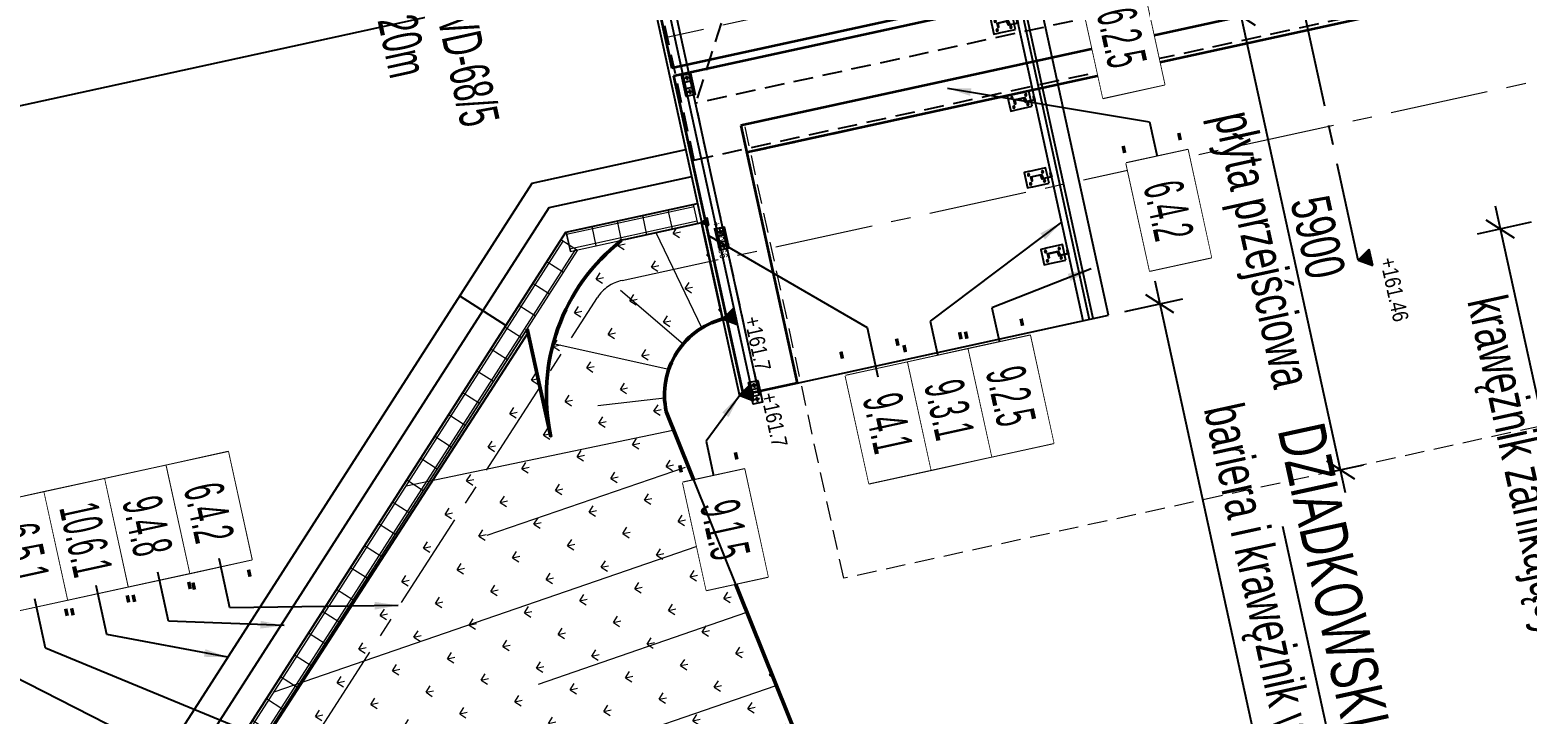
# Model space of a CAD drawing. Header units: metres. Extents: x 8416582 to 8417409, y 5771873 to 5772737.
# Drawn here: x 8416699.12 to 8416718.14, y 5772195.92 to 5772204.61 of the extents above; entities that cross this region are included whole.
import ezdxf
from ezdxf.enums import TextEntityAlignment as Align

# ---------------------------------------------------------------- set-up
doc = ezdxf.new("R2010")
doc.units = ezdxf.units.M
doc.set_wipeout_variables(frame=1)
doc.header["$PDSIZE"] = 0.05
for name, pattern in [('CENTER', [2, 1.25, -0.25, 0.25, -0.25]), ('DASHDOT', [25.4, 12.7, -6.35, 0, -6.35]), ('DASHED', [0.75, 0.5, -0.25]), ('HIDDEN', [0.375, 0.25, -0.125])]:
    doc.linetypes.add(name, pattern=pattern)
for name, color, linetype in [('00RysOpi-T', 2, 'Continuous'), ('AII_M_balustrady', 8, 'Continuous'), ('AII_M_bariery', 8, 'Continuous'), ('AII_M_konstrukcja beton', 3, 'Continuous'), ('AII_M_krawężnik', 9, 'Continuous'), ('AII_M_opisy do legendy', 2, 'Continuous'), ('AII_M_opisy kierunki', 1, 'Continuous'), ('AII_M_osie główne', 8, 'CENTER'), ('AII_wyposażenie', 8, 'Continuous')]:
    doc.layers.add(name, color=color, linetype=linetype)
for name, color, linetype, lineweight in [('AII_D_skarpa', 62, 'Continuous', 50), ('AII_M_geologia', 1, 'Continuous', 25), ('AII_M_konstrukcja 0.09', 6, 'Continuous', 9), ('AII_M_konstrukcja 0.18', 9, 'Continuous', 18), ('AII_M_konstrukcja 0.25', 1, 'Continuous', 25), ('AII_M_konstrukcja 0.35', 2, 'Continuous', 35), ('AII_M_kreskowanie', 8, 'Continuous', 0), ('AII_M_odwodnienie', 8, 'Continuous', 9), ('AII_M_opisy wymiary', 1, 'Continuous', 25), ('AII_M_robocza', 42, 'Continuous', 30), ('AII_M_skarpy', 9, 'Continuous', 18), ('AII_M_wymiary', 1, 'Continuous', 25), ('AII_M_wyposazenie', 1, 'Continuous', 25)]:
    doc.layers.add(name, color=color, linetype=linetype, lineweight=lineweight)
doc.layers.add('AII_M_opisy rzedne skarpy', color=6, linetype='Continuous', plot=False)
doc.layers.add('AII_M_przedmiar', color=1, linetype='Continuous', plot=False)
doc.styles.add('CDMSTYLE', font='CDMSIMPL.shx', dxfattribs={"width": 0.7, "bigfont": 'CDMBIGPL.shx'})
doc.linetypes.add('OGRODZENIE1', pattern='A,6.35,-2.54,[133,ltypeshp.shx,S=2.54,R=0,X=-2.54,Y=0],-2.54,25.4', length=36.83)
doc.dimstyles.new('CDM-ME200MM', dxfattribs={"dimscale": 0.2, "dimtxt": 2.5, "dimasz": 1.5, "dimexe": 1.5, "dimexo": 5, "dimgap": 0.5, "dimtad": 1, "dimdec": 0, "dimlfac": 1000, "dimrnd": 1, "dimzin": 9, "dimtxsty": 'CDMSTYLE', "dimblk": 'OBLIQUE', "dimcen": 2.5, "dimdle": 1.5, "dimclrd": 9, "dimclre": 9, "dimclrt": 1, "dimadec": 1, "dimazin": 2, "dimtfac": 1, "dimtdec": 0, "dimtix": 1, "dimtmove": 2, "dimatfit": 3, "dimfxl": 1, "dimtvp": 1, "dimtolj": 1, "dimtzin": 0, "dimlwd": 25, "dimlwe": 25, "dimarcsym": 0})
doc.dimstyles.new('CDM-ME200MM$7', dxfattribs={"dimscale": 0.2, "dimtxt": 2.5, "dimasz": 1.5, "dimexe": 1.5, "dimexo": 5, "dimgap": 0.5, "dimtad": 1, "dimdec": 0, "dimlfac": 1000, "dimrnd": 1, "dimzin": 9, "dimtxsty": 'CDMSTYLE', "dimblk": 'OBLIQUE', "dimcen": 2.5, "dimdle": 1.5, "dimclrd": 9, "dimclre": 9, "dimclrt": 1, "dimadec": 1, "dimazin": 2, "dimtfac": 1, "dimtdec": 0, "dimtix": 1, "dimtmove": 2, "dimatfit": 3, "dimfxl": 1, "dimtvp": 1, "dimtolj": 1, "dimtzin": 0, "dimlwd": 25, "dimlwe": 25, "dimarcsym": 0})

# ---------------------------------------------------------------- blocks, each defined once
blk = doc.blocks.new('_OBLIQUE')
at = {"color": 0, "linetype": 'ByBlock'}
blk.add_line((-0.5, -0.5), (0.5, 0.5), dxfattribs=at)
blk = doc.blocks.new('*D82')
at = {"layer": 'AII_M_opisy wymiary', "color": 9, "lineweight": 25, "transparency": 16777216}
for p, q in [((8416717.740609305, 5772202.377191816), (8416719.148869598, 5772195.929184174)), ((8416718.197724028, 5772202.169955171), (8416717.511529878, 5772202.020088727)), ((8416719.477960652, 5772196.308130043), (8416718.791766508, 5772196.1582636))]:
    blk.add_line(p, q, dxfattribs=at)
at = {"layer": 'Defpoints', "color": 0, "lineweight": 25, "transparency": 16777216}
for p in [(8416719.174694888, 5772202.383327944), (8416720.454931512, 5772196.521502814), (8416719.084857767, 5772196.222275431)]:
    blk.add_point(p, dxfattribs=at)
at = {"layer": 'AII_M_opisy wymiary', "color": 9, "lineweight": 25, "transparency": 16777216, "xscale": 0.3, "yscale": 0.3, "zscale": 0.3}
for p, rotation in [((8416717.804621136, 5772202.084100558), 102.320078944778), ((8416719.084857766, 5772196.222275431), 282.320078944778)]:
    blk.add_blockref('_OBLIQUE', p, dxfattribs=dict(at, rotation=rotation))
at = {"layer": 'AII_M_opisy wymiary', "color": 1, "lineweight": 25, "transparency": 16777216, "char_height": 0.5, "attachment_point": 5, "rotation": 282.320078944778, "style": 'CDMSTYLE'}
for s, insert in [('\\A1;krawężnik zanikający', (8416718.021385413, 5772199.06072646)), ('\\A1;6000', (8416718.786679253, 5772199.227868466))]:
    blk.add_mtext(s, dxfattribs=dict(at, insert=insert))
blk = doc.blocks.new('BarSP06G')
at = {"layer": 'AII_M_bariery', "linetype": 'HIDDEN', "ltscale": 0.01}
for p, q in [((-102.5, 260), (-102.5, 274.9999575116326)), ((97.50000000000001, 274.9999575116326), (97.50000000000001, 260)), ((20.5, 50), (27.5, 50))]:
    blk.add_line(p, q, dxfattribs=at)
at = {"layer": 'AII_M_bariery', "linetype": 'Continuous'}
for p, q in [((-77.43513091662135, 280), (-47.56486908337865, 280)), ((-62.5, 265.0648690833768), (-62.49999999999997, 294.9351309166213)), ((42.56486908337867, 280), (72.43513091662136, 280)), ((57.50000000000001, 265.0648690833768), (57.50000000000001, 294.9351309166213)), ((-77.43513091662135, 100), (-47.56486908337865, 100)), ((-62.5, 85.06486908337683), (-62.5, 114.9351309166213)), ((42.56486908337865, 100), (72.43513091662135, 100)), ((57.5, 85.06486908337683), (57.50000000000001, 114.9351309166213))]:
    blk.add_line(p, q, dxfattribs=at)
for points in [[(-102.5, 274.9999575116326), (-102.5, 330), (97.50000000000001, 330), (97.50000000000001, 274.9999575116326)], [(20.5, 50), (-102.5, 50), (-102.5, 260)], [(97.50000000000001, 260), (97.5, 50)], [(97.5, 50), (27.5, 50)]]:
    blk.add_lwpolyline(points, dxfattribs=at)
for points in [[(-32.5, 120), (27.5, 120), (27.5, 122.9840255184999, 0.3910205503958942), (22.89872611248757, 127.9681019104823), (-16.29446177717136, 131.1035569411729, -0.391020550426191), (-25.5, 141.0749489618856), (-25.49999999999999, 238.9250510381144, -0.3910205504261858), (-16.29446177717135, 248.8964430588271), (22.89872611248758, 252.0318980895172, 0.3910205504564824), (27.50000000000001, 257.0159744815001), (27.50000000000001, 260), (-32.5, 260), (-32.5, 120)], [(27.5, 120), (-27.5, 120), (-27.5, 117.3543770333499, 0.3910205503959066), (-23.35885350123863, 112.8687082805659), (12.21501559945409, 110.0227987529483, -0.3910205504261858), (20.5, 101.0485459343067), (20.5, 18.95145406569372, -0.391020550426191), (12.21501559945409, 9.977201247052108), (-23.35885350123863, 7.131291719434557, 0.3910205504564702), (-27.5, 2.64562296665008), (-27.5, 0), (27.5, 0), (27.5, 120)]]:
    blk.add_lwpolyline(points, format="xyb", dxfattribs=at)
for centre in [(-62.49999999999997, 280), (57.50000000000001, 280), (-62.49999999999999, 100), (57.50000000000001, 100)]:
    blk.add_circle(centre, 12.25, dxfattribs=at)
blk = doc.blocks.new('*U86')
at = {"layer": 'AII_M_bariery', "xscale": 0.0009999999999999998, "yscale": 0.0009999999999999998, "zscale": 0.0009999999999999998, "rotation": 342.3609008453095}
blk.add_blockref('BarSP06G', (-0.04761588759720325, -0.1579999271780252), dxfattribs=at)
blk = doc.blocks.new('*U87')
at = {"layer": 'AII_M_robocza', "color": 0, "linetype": 'ByBlock', "lineweight": -2, "transparency": 16777216}
for p in [(55.29011521692856, -17.5215056230555), (56.24339306549629, -17.82360054759094), (57.19667091406402, -18.12569547212638), (58.14994876263175, -18.42779039666182)]:
    blk.add_blockref('*U86', p, dxfattribs=at)
blk = doc.blocks.new('*D115')
at = {"layer": 'AII_M_opisy wymiary', "color": 9, "lineweight": 25, "transparency": 16777216}
for p, q in [((8416715.837781273, 5772198.729940782), (8416714.45085707, 5772205.080253036)), ((8416714.333740441, 5772204.747602865), (8416714.807960188, 5772204.851173653)), ((8416715.592640204, 5772198.983472958), (8416716.066860655, 5772199.0870439))]:
    blk.add_line(p, q, dxfattribs=at)
at = {"layer": 'Defpoints', "color": 0, "lineweight": 25, "transparency": 16777216}
for p in [(8416714.514868937, 5772204.787161786), (8416713.356769608, 5772204.534229974), (8416714.615669372, 5772198.770100066, -4.890457818807805e-05)]:
    blk.add_point(p, dxfattribs=at)
at = {"layer": 'AII_M_opisy wymiary', "color": 9, "lineweight": 25, "transparency": 16777216, "xscale": 0.3, "yscale": 0.3, "zscale": 0.3}
for p, rotation in [((8416714.514868937, 5772204.787161786), 102.3200859755738), ((8416715.773769405, 5772199.023032032), 282.3200859755738)]:
    blk.add_blockref('_OBLIQUE', p, dxfattribs=dict(at, rotation=rotation))
at = {"layer": 'AII_M_opisy wymiary', "color": 1, "lineweight": 25, "transparency": 16777216, "char_height": 0.5, "attachment_point": 5, "rotation": 282.3200859755738, "style": 'CDMSTYLE'}
for s, insert in [('\\A1;płyta przejściowa', (8416714.720965145, 5772201.812635322)), ('\\A1;5900', (8416715.486258965, 5772201.979777422))]:
    blk.add_mtext(s, dxfattribs=dict(at, insert=insert))
blk = doc.blocks.new('*D122')
at = {"layer": 'AII_M_wymiary', "color": 9, "lineweight": 25, "transparency": 16777216}
for p, q in [((8416713.414723134, 5772201.424991637), (8416715.76759827, 5772190.651871921)), ((8416713.034424184, 5772201.034861842), (8416713.771826224, 5772201.195912212))]:
    blk.add_line(p, q, dxfattribs=at)
blk.add_solid([(8416715.816446815, 5772190.66254056), (8416715.718749726, 5772190.641203282), (8416715.831610102, 5772190.358780663)], dxfattribs=at)
at = {"layer": 'Defpoints', "color": 0, "lineweight": 25, "transparency": 16777216}
for p in [(8416712.057453327, 5772200.821489066), (8416716.721494386, 5772190.55313352), (8416715.831610102, 5772190.358780663)]:
    blk.add_point(p, dxfattribs=at)
at = {"layer": 'AII_M_wymiary', "color": 9, "lineweight": 25, "transparency": 16777216, "xscale": 0.3, "yscale": 0.3, "zscale": 0.3, "rotation": 102.320079049042}
blk.add_blockref('_OBLIQUE', (8416713.478734965, 5772201.131900379), dxfattribs=at)
at = {"layer": 'AII_M_wymiary', "color": 1, "transparency": 16777216, "insert": (8416715.046520658, 5772195.984347685), "char_height": 0.5, "attachment_point": 5, "rotation": 282.32007904904196, "style": 'CDMSTYLE'}
blk.add_mtext('\\A1;bariera i krawężnik wg opr.drogowego', dxfattribs=at)
blk = doc.blocks.new('*U170')
at = {"color": 0, "linetype": 'ByBlock', "lineweight": -2, "ltscale": 0.5}
for p, q in [((-0.1250000000000001, 1.65), (0.1249999999999999, 1.65)), ((-0.09500000000000004, -3.272780571389691e-17), (-0.09500000000000008, 1.659983984577708)), ((-0.09500000000000004, -3.272780571389691e-17), (-0.09500000000000008, 1.659983984577708)), ((0.09499999999999996, 3.272780571389692e-17), (0.09499999999999992, 1.659983984577708)), ((0.09499999999999996, 3.272780571389692e-17), (0.09499999999999992, 1.659983984577708)), ((-0.1250000000000001, 1.32), (0.1249999999999999, 1.32)), ((-0.1250000000000001, 0.9899999999999998), (0.1249999999999999, 0.99)), ((-0.1250000000000002, 0.6599999999999999), (0.1249999999999999, 0.66)), ((-0.1250000000000002, 0.3299999999999999), (0.1249999999999998, 0.3300000000000001))]:
    blk.add_line(p, q, dxfattribs=at)
at = {"color": 0, "linetype": 'ByBlock', "lineweight": -2, "ltscale": 0.5, "extrusion": (-3.445032180410202e-16, 1, -7.395570986446986e-32)}
blk.add_line((-0.1250000000000002, 0.3299999999999999), (0.1249999999999998, 0.3300000000000001), dxfattribs=at)
at = {"color": 0, "linetype": 'ByBlock', "lineweight": -2, "ltscale": 0.5, "extrusion": (2.832749226161503e-16, 3.195822021328411e-32, -1)}
blk.add_line((-0.1250000000000002, 0.3299999999999999), (0.1249999999999998, 0.3300000000000001), dxfattribs=at)
at = {"color": 0, "linetype": 'ByBlock', "lineweight": -2, "ltscale": 0.5}
blk.add_lwpolyline([(-0.1250000000000001, -4.306290225512752e-17), (0.1249999999999998, -5.551115123125783e-17), (0.1249999999999999, 1.659983984577708), (-0.125, 1.659983984577708)], close=True, dxfattribs=at)
blk = doc.blocks.new('*U171')
at = {"color": 0, "linetype": 'ByBlock', "lineweight": -2, "ltscale": 0.5}
for p, q in [((-0.09500000000000004, -3.272780571389691e-17), (-0.09499999999999939, 12.70523213643149)), ((-0.09500000000000004, -3.272780571389691e-17), (-0.09499999999999939, 12.70523213643149)), ((0.09499999999999996, 3.272780571389692e-17), (0.09500000000000061, 12.70523213643149)), ((0.09499999999999996, 3.272780571389692e-17), (0.09500000000000061, 12.70523213643149)), ((-0.1249999999999994, 12.54), (0.1250000000000006, 12.54)), ((-0.1249999999999994, 12.21), (0.1250000000000006, 12.21)), ((-0.1249999999999995, 11.88), (0.1250000000000006, 11.88)), ((-0.1249999999999995, 11.55), (0.1250000000000006, 11.55)), ((-0.1249999999999995, 11.22), (0.1250000000000005, 11.22)), ((-0.1249999999999995, 10.89), (0.1250000000000005, 10.89)), ((-0.1249999999999995, 10.56), (0.1250000000000005, 10.56)), ((-0.1249999999999996, 10.23), (0.1250000000000005, 10.23)), ((-0.1249999999999996, 9.9), (0.1250000000000004, 9.9)), ((-0.1249999999999996, 9.57), (0.1250000000000004, 9.57)), ((-0.1249999999999996, 9.24), (0.1250000000000004, 9.24)), ((-0.1249999999999997, 8.91), (0.1250000000000004, 8.91)), ((-0.1249999999999997, 8.58), (0.1250000000000004, 8.58)), ((-0.1249999999999997, 8.25), (0.1250000000000003, 8.25)), ((-0.1249999999999997, 7.920000000000001), (0.1250000000000003, 7.920000000000001)), ((-0.1249999999999997, 7.590000000000001), (0.1250000000000003, 7.590000000000001)), ((-0.1249999999999998, 7.260000000000001), (0.1250000000000003, 7.260000000000001)), ((-0.1249999999999998, 6.930000000000001), (0.1250000000000002, 6.930000000000001)), ((-0.1249999999999998, 6.600000000000001), (0.1250000000000002, 6.600000000000001)), ((-0.1249999999999998, 6.27), (0.1250000000000002, 6.27)), ((-0.1249999999999998, 5.94), (0.1250000000000002, 5.94)), ((-0.1249999999999999, 5.61), (0.1250000000000002, 5.61)), ((-0.1249999999999999, 5.28), (0.1250000000000001, 5.28)), ((-0.1249999999999999, 4.95), (0.1250000000000001, 4.95)), ((-0.1249999999999999, 4.62), (0.1250000000000001, 4.62)), ((-0.1249999999999999, 4.29), (0.1250000000000001, 4.29)), ((-0.125, 3.96), (0.1250000000000001, 3.96)), ((-0.125, 3.63), (0.1250000000000001, 3.63)), ((-0.125, 3.3), (0.125, 3.3)), ((-0.125, 2.97), (0.125, 2.97)), ((-0.1250000000000001, 2.64), (0.125, 2.64)), ((-0.1250000000000001, 2.31), (0.125, 2.31)), ((-0.1250000000000001, 1.98), (0.1249999999999999, 1.98)), ((-0.1250000000000001, 1.65), (0.1249999999999999, 1.65)), ((-0.1250000000000001, 1.32), (0.1249999999999999, 1.32)), ((-0.1250000000000001, 0.99), (0.1249999999999999, 0.9900000000000001)), ((-0.1250000000000002, 0.6599999999999999), (0.1249999999999999, 0.6600000000000001)), ((-0.1250000000000002, 0.3299999999999999), (0.1249999999999998, 0.3300000000000001))]:
    blk.add_line(p, q, dxfattribs=at)
at = {"color": 0, "linetype": 'ByBlock', "lineweight": -2, "ltscale": 0.5, "extrusion": (-3.445032180410202e-16, 1, -7.395570986446986e-32)}
blk.add_line((-0.1250000000000002, 0.3299999999999999), (0.1249999999999998, 0.3300000000000001), dxfattribs=at)
at = {"color": 0, "linetype": 'ByBlock', "lineweight": -2, "ltscale": 0.5, "extrusion": (2.832749226161503e-16, 3.195822021328411e-32, -1)}
blk.add_line((-0.1250000000000002, 0.3299999999999999), (0.1249999999999998, 0.3300000000000001), dxfattribs=at)
at = {"color": 0, "linetype": 'ByBlock', "lineweight": -2, "ltscale": 0.5}
blk.add_lwpolyline([(-0.1250000000000001, -4.306290225512752e-17), (0.1249999999999998, -5.551115123125783e-17), (0.1250000000000006, 12.70523213643149), (-0.1249999999999993, 12.70523213643149)], close=True, dxfattribs=at)
blk = doc.blocks.new('ODWIERT2')
at = {"layer": 'AII_M_geologia', "linetype": 'Continuous', "lineweight": 0}
h = blk.add_hatch(color=0, dxfattribs=at)
h.dxf.hatch_style = 1
h.paths.add_polyline_path([(6.966292764865045e-09, 2.000000000909219, 0.4142135613501773), (-2.000000000927846, 1.396983861923218e-08), (4.637986550370954e-09, 9.313225746154785e-09)])
h.paths.add_polyline_path([(2.000000000890593, 4.656612873077393e-09), (4.637986550370954e-09, 9.313225746154785e-09), (2.309680002809955e-09, -2.000000000909219, 0.4142135627140677)])
at = {"layer": 'AII_M_geologia', "color": 0, "linetype": 'Continuous', "lineweight": 35}
for p, q in [((9.294599294662476e-09, 4.000000022351742), (-1.862645149230917e-11, -3.999999985098839)), ((-3.999999994430692, 1.862645149230957e-08), (4.000000003706664, 0))]:
    blk.add_line(p, q, dxfattribs=at)
blk.add_circle((-1.862645149230917e-11, 0), 2.000000000909219, dxfattribs=at)
at = {"layer": 'AII_M_geologia', "color": 0, "lineweight": -2, "style": 'CDMSTYLE', "width": 0.6}
blk.add_attdef('RODZAJ', text='', height=1.25, dxfattribs=at).set_placement((-1.000000000018626, 2.000000000909219), align=Align.BOTTOM_RIGHT)
blk.add_attdef('NUMER', text='', height=2.5, dxfattribs=at).set_placement((4.000000003706664, -9.313225746154785e-09), align=Align.BOTTOM_LEFT)
blk.add_attdef('GLEBOKOSC', text='', height=2.5, dxfattribs=at).set_placement((4.000000003706664, -0.5), align=Align.TOP_LEFT)
at = {"layer": 'AII_M_geologia', "color": 0, "lineweight": -2, "style": 'CDMSTYLE', "width": 0.6, "flags": 1}
blk.add_attdef('WYKONANO', text='', height=2.5, dxfattribs=at).set_placement((4.000000003706664, -3.833333324020107), align=Align.TOP_LEFT)
blk = doc.blocks.new('WD-68_podpory_rzut')
at = {"layer": 'AII_M_konstrukcja 0.18', "linetype": 'HIDDEN'}
blk.add_lwpolyline([(53.79999986989424, 1.275000102818012), (59.70000080652535, 1.275000093504786), (59.70000081025064, -9.274999944493175), (53.79999986942858, -9.274999929592013)], close=True, dxfattribs=at)
at = {"layer": 'AII_M_konstrukcja 0.25', "linetype": 'HIDDEN'}
for points in [[(50.10000000335276, -9.999999937601388), (54.1000000168695, -9.999999937601388), (54.10000002289797, 2.000000062398612), (50.10000002008179, 2.000000062398612)], [(57.14999985974282, -9.824999926611781), (52.99999984446913, -9.824999930337071), (52.99999984446913, 1.825000105425715), (57.1499998383224, 1.82500010356307), (57.14999983739108, 1.325000107288361), (53.79999986942858, 1.325000109151006), (53.79999987129122, -9.324999930337071), (57.14999985834584, -9.324999928474426)]]:
    blk.add_lwpolyline(points, close=True, dxfattribs=at)
for points in [[(53.39999998640269, 1.825000107288361), (51.49999988730997, 0.7280345391482115), (51.49999988824129, -8.728034373372793), (53.39999998547137, -9.824999943375587)], [(53.39999998826534, 1.825000101700425), (53.39999998547137, -9.824999943375587)], [(54.14999988302588, -9.324999926611781), (54.14999987930059, 1.325000105425715)]]:
    blk.add_lwpolyline(points, dxfattribs=at)
blk = doc.blocks.new('OpiNum01')
at = {"layer": 'AII_M_opisy do legendy', "color": 0, "linetype": 'Continuous'}
blk.add_lwpolyline([(-3.5, -1.999999999999999), (3.500000000000001, -2), (3.5, 2), (-3.5, 2)], close=True, dxfattribs=at)
at = {"color": 9, "linetype": 'Continuous', "lineweight": 25, "style": 'CDMSTYLE', "width": 0.7, "flags": 1}
for tag, p in [('NAZWAPOL', (-4.104931844502406, -6.80252055447653)), ('NAZWAANG', (-4.104931844502403, -10.47658496644755)), ('SPECYF', (-4.104931844502399, -14.15064937841856)), ('ID', (-4.104931844502396, -17.82471379038958)), ('BAZA', (-4.104931844502392, -21.4987782023606)), ('RYSUNEK', (-4.104931844502389, -25.17284261433161))]:
    blk.add_attdef(tag, p, '', height=2, dxfattribs=at)
at = {"layer": 'AII_M_opisy do legendy', "linetype": 'Continuous', "lineweight": -2, "style": 'CDMSTYLE', "width": 0.5}
blk.add_attdef('NR', text='', height=2.5, dxfattribs=at).set_placement((0, 0), align=Align.MIDDLE)
at = {"color": 0, "linetype": 'Continuous'}
blk.add_wipeout([(-3.499999999999999, -1.9999999999999982), (3.4999999999999973, -1.9999999999999991), (3.499999999999997, 2), (-3.499999999999999, 2)], dxfattribs=at).dxf.layer = 'AII_M_opisy do legendy'
blk = doc.blocks.new('OpiTxt01')
at = {"color": 0, "linetype": 'Continuous', "lineweight": 20, "style": 'CDMSTYLE', "width": 0.7}
blk.add_attdef('TEKST_GORNY', (1, 0.8945185874659813), '', height=2, dxfattribs=at)
at = {"color": 0, "linetype": 'Continuous', "lineweight": -2, "style": 'CDMSTYLE', "width": 0.7}
blk.add_attdef('TEKST_DOLNY', (1.049030266685349, -2.731473425873787), '', height=2, dxfattribs=at)
blk = doc.blocks.new('*D206')
at = {"layer": 'AII_M_opisy wymiary', "color": 9, "lineweight": 25, "transparency": 16777216}
for p, q in [((8416696.165978968, 5772210.759545922), (8416693.86638759, 5772210.257309666)), ((8416694.09546702, 5772210.614412756), (8416695.834455118, 5772202.652100243)), ((8416707.562858524, 5772205.520683194), (8416695.477352025, 5772202.881179668))]:
    blk.add_line(p, q, dxfattribs=at)
at = {"layer": 'Defpoints', "color": 0, "lineweight": 25, "transparency": 16777216}
for p in [(8416697.142949827, 5772210.972918695), (8416708.539829383, 5772205.734055966), (8416695.770443285, 5772202.9451915)]:
    blk.add_point(p, dxfattribs=at)
at = {"layer": 'AII_M_opisy wymiary', "color": 9, "lineweight": 25, "transparency": 16777216, "xscale": 0.3, "yscale": 0.3, "zscale": 0.3}
for p, rotation in [((8416694.15947885, 5772210.321321498), 102.3200789319986), ((8416695.770443285, 5772202.9451915), 282.3200789319986)]:
    blk.add_blockref('_OBLIQUE', p, dxfattribs=dict(at, rotation=rotation))
at = {"layer": 'AII_M_opisy wymiary', "color": 1, "transparency": 16777216, "insert": (8416695.306900868, 5772206.70793697), "char_height": 0.5, "attachment_point": 5, "rotation": 282.3200789319986, "style": 'CDMSTYLE'}
blk.add_mtext('\\A1;7550', dxfattribs=at)
blk = doc.blocks.new('*U212')
at = {"layer": 'AII_M_opisy kierunki', "color": 0, "lineweight": -2}
blk.add_lwpolyline([(-34.86299959317285, -4.91544000598686e-09), (0, 0), (-7.499999993015079, 2.099999998463323), (-7.499999993015079, 2.099999998463323), (-7.49999999650754, -3.492454809598492e-09)], dxfattribs=at)
at = {"layer": 'AII_M_opisy kierunki', "color": 2, "lineweight": -2, "style": 'CDMSTYLE', "width": 0.7}
blk.add_attdef('KIERUNEK', (-40.89999999484444, 0.9999999986606144), '', height=3, dxfattribs=at)
blk = doc.blocks.new('*D214')
at = {"layer": 'AII_M_opisy wymiary', "color": 9, "lineweight": 25, "transparency": 16777216}
for p, q in [((8416722.86910393, 5772202.875707821), (8416709.447956601, 5772264.327174611)), ((8416707.446271066, 5772263.582930109), (8416709.805059692, 5772264.098095186)), ((8416720.934788886, 5772202.760320384), (8416723.098183356, 5772203.232810911))]:
    blk.add_line(p, q, dxfattribs=at)
at = {"layer": 'Defpoints', "color": 0, "lineweight": 25, "transparency": 16777216}
for p in [(8416709.511968434, 5772264.034083353), (8416706.469300207, 5772263.369557336, -4.890457818807807e-05), (8416719.957818028, 5772202.546947611)]:
    blk.add_point(p, dxfattribs=at)
at = {"layer": 'AII_M_opisy wymiary', "color": 9, "lineweight": 25, "transparency": 16777216, "xscale": 0.3, "yscale": 0.3, "zscale": 0.3}
for p, rotation in [((8416709.511968434, 5772264.034083353), 102.3200789319986), ((8416722.805092098, 5772203.168799078), 282.3200789319986)]:
    blk.add_blockref('_OBLIQUE', p, dxfattribs=dict(at, rotation=rotation))
at = {"layer": 'AII_M_opisy wymiary', "color": 1, "transparency": 16777216, "insert": (8416716.500470065, 5772233.676121687), "char_height": 0.5, "attachment_point": 5, "rotation": 282.3200789319986, "style": 'CDMSTYLE'}
blk.add_mtext('\\A1;62300', dxfattribs=at)
blk = doc.blocks.new('Balustrada - v1')
at = {"layer": 'AII_wyposażenie'}
for p, q in [((0.03299999982118607, 0.09000000078231096), (-0.03300000075250864, 0.08999999985098839)), ((0, 0.123000000603497), (0, 0.05700000002980232)), ((0.03299999888986349, -0.08999999798834324), (-0.03299999982118607, -0.08999999985098839)), ((0, -0.05700000002980232), (-1.862645149230957e-09, -0.1229999987408519))]:
    blk.add_line(p, q, dxfattribs=at)
for points in [[(-0.06000000052154064, 0.1400000005960464), (0.05999999959021807, 0.1400000005960464), (0.05999999865889549, -0.1399999987334013), (-0.06000000145286322, -0.1400000005960464)], [(-0.04000000189989805, -0.0400000000372529), (0.0400000000372529, -0.0400000000372529), (0.0400000000372529, 0.0400000000372529), (-0.0400000000372529, 0.04000000189989805)]]:
    blk.add_lwpolyline(points, close=True, dxfattribs=at)
for centre in [(0, 0.09000000171363354), (1.862645149230957e-09, -0.08999999985098839)]:
    blk.add_circle(centre, 0.013, dxfattribs=at)
blk = doc.blocks.new('*U224')
at = {"layer": 'AII_M_balustrady', "rotation": 12.32007892471985}
blk.add_blockref('Balustrada - v1', (0, 0), dxfattribs=at)
blk = doc.blocks.new('*U225')
at = {"layer": 'AII_M_balustrady', "color": 0, "linetype": 'ByBlock', "lineweight": -2, "transparency": 16777216}
for p in [(12.37562080104438, -56.66430984128155), (12.80236634590798, -58.61825155994643), (13.22911189077158, -60.57219327861132)]:
    blk.add_blockref('*U224', p, dxfattribs=at)
blk = doc.blocks.new('00kota4')
at = {"linetype": 'Continuous', "lineweight": 25}
blk.add_hatch(color=0, dxfattribs=at).paths.add_polyline_path([(-1.035982793706353, 1.662365338939708), (0, 0), (1.080883523449302, 1.662365338939708)])
at = {"color": 0, "linetype": 'Continuous', "lineweight": 25}
for p, q in [((0, 0), (-1.035982793706353, 1.662365338939708)), ((1.080883523449302, 1.662365338939708), (-1.035982793706353, 1.662365338939708)), ((0, 0), (1.080883523449302, 1.662365338939708))]:
    blk.add_line(p, q, dxfattribs=at)
at = {"color": 0, "linetype": 'Continuous', "lineweight": 25, "style": 'CDMSTYLE', "width": 0.85}
blk.add_attdef('%%P000.000', (0.4929666414439566, 2.692536952497903), '', height=2, dxfattribs=at)

msp = doc.modelspace()

# ---------------------------------------------------------------- hatches: boundary and pattern name
at = {"layer": 'AII_M_kreskowanie'}
h = msp.add_hatch(dxfattribs=at)
h.set_pattern_fill('GRASS', color=256, scale=0.02)
h.set_pattern_definition([(12.32007893199859, (8416672.231752805, 5772224.519513967), (0.2742922557243911, 0.4275836273621537), [0.09525, -0.6231704896]), (327.3200789319986, (8416672.231752805, 5772224.519513967), (0.2742922557570472, 0.4275836274130601), [0.09525, -0.41275]), (57.32007893199859, (8416672.231752805, 5772224.519513967), (-0.42758362741306, 0.2742922557570472), [0.09525, -0.41275])])
edge = h.paths.add_edge_path()
edge.add_line((8416709.75860552, 5772192.668760707), (8416709.369547551, 5772194.381946396))
edge.add_line((8416709.369547551, 5772194.381946396), (8416707.208348285, 5772199.762432923))
edge.add_arc((8416708.185319135, 5772199.975805702), 0.9999999918696361, 105.18606070496591, 192.3200794235595, ccw=False)
edge.add_line((8416707.923364742, 5772200.940885947), (8416707.65638192, 5772202.16332139))
edge.add_line((8416707.65638192, 5772202.16332139), (8416706.689180767, 5772201.95208235))
edge.add_line((8416706.689180767, 5772201.95208235), (8416706.63948111, 5772201.941227825))
edge.add_arc((8416708.18531918, 5772199.97580571), 2.500499835505543, 128.1856552225806, 192.3200789398442)
edge.add_line((8416705.742403707, 5772199.442267127), (8416705.453085026, 5772200.766971857))
edge.add_line((8416705.453085026, 5772200.766971857), (8416699.22031537, 5772191.116426884))
edge.add_line((8416699.22031537, 5772191.116426884), (8416699.196079845, 5772191.064076982))
edge.add_line((8416699.196079845, 5772191.064076982), (8416698.797158776, 5772190.976951667))
edge.add_line((8416698.797158776, 5772190.976951667), (8416698.943538856, 5772190.306720713))
edge.add_line((8416698.943538856, 5772190.306720713), (8416709.75860552, 5772192.668760707))

# ---------------------------------------------------------------- linework, layer by layer
at = {"layer": 'AII_D_skarpa'}
for points in [[(8416705.742403705, 5772199.442267126), (8416705.442416383, 5772200.815820395)], [(8416707.208348285, 5772199.762432924), (8416709.364918577, 5772194.393470612)]]:
    msp.add_lwpolyline(points, dxfattribs=at)
for centre, radius, start, end in [((8416708.185319174, 5772199.97580571), 2.500499832667455, 128.1856551087466, 192.3200789072536), ((8416708.185319142, 5772199.975805696), 0.9999999999999999, 102.3200788348211, 192.3200789187119)]:
    msp.add_arc(centre, radius, start, end, dxfattribs=at)
at = {"layer": 'AII_M_balustrady', "linetype": 'OGRODZENIE1', "ltscale": 0.05}
msp.add_lwpolyline([(8416707.528370323, 5772202.749523977), (8416705.716129953, 5772202.353725292), (8416698.775061304, 5772191.533547658)], dxfattribs=at)
at = {"layer": 'AII_M_bariery'}
msp.add_line((8416699.28855747, 5772261.801265988, -4.890457818807805e-05), (8416712.581683794, 5772200.935982256, -4.890457818807805e-05), dxfattribs=at)
at = {"layer": 'AII_M_bariery', "elevation": -4.890457818807805e-05}
msp.add_lwpolyline([(8416712.50352131, 5772200.918911383), (8416699.21039793, 5772261.784195757)], dxfattribs=at)
at = {"layer": 'AII_M_bariery', "ltscale": 2}
for points in [[(8416708.302552609, 5772200.001409772), (8416695.009428944, 5772260.866694082)], [(8416708.380710276, 5772200.018479593), (8416695.08758661, 5772260.883763903)]]:
    msp.add_lwpolyline(points, dxfattribs=at)
at = {"layer": 'AII_M_konstrukcja 0.09', "linetype": 'DASHED'}
msp.add_lwpolyline([(8416707.193135792, 5772204.518720062), (8416718.965634685, 5772207.089861975)], dxfattribs=at)
at = {"layer": 'AII_M_konstrukcja 0.25', "color": 1, "lineweight": 25}
for points in [[(8416707.453691952, 5772203.091378679), (8416705.499750232, 5772202.664633133), (8416698.480460227, 5772191.72253243), (8416699.069650264, 5772191.344570661), (8416705.932434201, 5772202.042700082), (8416707.603038723, 5772202.407564104)], [(8416705.17103312, 5772200.855781268), (8416704.581843082, 5772201.233743038)]]:
    msp.add_lwpolyline(points, dxfattribs=at)
at = {"layer": 'AII_M_konstrukcja 0.35'}
for p, q in [((8416695.799029766, 5772256.688963953), (8416707.278484909, 5772204.127931776)), ((8416719.050983746, 5772206.699073765), (8416707.278484909, 5772204.127931775)), ((8416707.299822168, 5772204.030234775), (8416718.876926852, 5772206.558702123)), ((8416718.559139444, 5772205.670439954), (8416708.154399773, 5772203.398019996)), ((8416707.299822167, 5772204.030234775), (8416708.185319174, 5772199.97580571)), ((8416708.154399773, 5772203.398019996), (8416708.869198773, 5772200.125166649)), ((8416708.869198773, 5772200.125166649), (8416708.185319174, 5772199.97580571))]:
    msp.add_line(p, q, dxfattribs=at)
msp.add_lwpolyline([(8416718.633820388, 5772205.328497971), (8416708.229080735, 5772203.056077944)], dxfattribs=at)
at = {"layer": 'AII_M_krawężnik', "color": 1}
for p, q in [((8416712.630536513, 5772200.946651807), (8416699.337412821, 5772261.811936114)), ((8416712.825930757, 5772200.989326377), (8416699.53280711, 5772261.854610694))]:
    msp.add_line(p, q, dxfattribs=at)
msp.add_lwpolyline([(8416708.869198773, 5772200.125166649), (8416712.825930757, 5772200.989326377)], dxfattribs=at)
at = {"layer": 'AII_M_kreskowanie'}
msp.add_lwpolyline([(8416709.75860552, 5772192.668760707), (8416709.369547551, 5772194.381946396), (8416707.208348285, 5772199.762432923, -0.3996375470911043), (8416707.923364742, 5772200.940885947), (8416707.65638192, 5772202.16332139), (8416706.689180767, 5772201.95208235), (8416706.63948111, 5772201.941227825, 0.2873802532781026), (8416705.742403707, 5772199.442267127), (8416705.442416385, 5772200.815820394), (8416699.22031537, 5772191.116426884), (8416699.196079845, 5772191.064076982), (8416698.797158776, 5772190.976951667), (8416698.943538856, 5772190.306720713)], format="xyb", close=True, dxfattribs=at)
at = {"layer": 'AII_M_osie główne'}
msp.add_line((8416715.999547215, 5772201.689813413), (8416702.707955541, 5772262.548070569), dxfattribs=at)
at = {"layer": 'AII_M_skarpy', "color": 62}
for points in [[(8416707.658687089, 5772200.825899032), (8416707.079898048, 5772202.037415937)], [(8416707.421904178, 5772200.621714044), (8416706.62461334, 5772201.304559764)], [(8416707.239363454, 5772200.300101603), (8416705.77091912, 5772200.626322264)], [(8416707.186171003, 5772199.934538373), (8416706.337145805, 5772199.835728307)], [(8416707.290624214, 5772199.523439016), (8416703.90490858, 5772198.816589053)], [(8416704.93226972, 5772198.190484624), (8416707.451000089, 5772199.057581536)], [(8416702.227501584, 5772196.201743926), (8416707.859755201, 5772198.140700863)], [(8416705.58329091, 5772196.299407839), (8416708.2329581, 5772197.211580998)], [(8416700.486028137, 5772193.48702808), (8416708.606160998, 5772196.282461135)]]:
    msp.add_lwpolyline(points, dxfattribs=at)
at = {"layer": 'AII_M_wyposazenie'}
msp.add_line((8416694.84334696, 5772260.830421378), (8416708.136470629, 5772199.965137071), dxfattribs=at)
msp.add_lwpolyline([(8416708.185319174, 5772199.97580571), (8416708.136470629, 5772199.96513707)], dxfattribs=at)

# ---------------------------------------------------------------- block references
at = {"layer": 'AII_M_balustrady'}
msp.add_blockref('*U225', (8416695.112761252, 5772260.581038698), dxfattribs=at)
at = {"layer": 'AII_M_geologia', "color": 10, "linetype": 'DASHDOT', "xscale": 0.2, "yscale": 0.2, "zscale": 0.2, "rotation": 282.3200856034352}
msp.add_blockref('ODWIERT2', (8416703.953313613, 5772205.648485431), dxfattribs=at).add_auto_attribs({'NUMER': 'WD-68/5', 'GLEBOKOSC': '20m', 'RODZAJ': 'OTW+CPT'})
at = {"layer": 'AII_M_konstrukcja 0.25', "linetype": 'HIDDEN', "rotation": 282.3200789319986}
msp.add_blockref('WD-68_podpory_rzut', (8416705.785198048, 5772257.948752233, -4.890457818807805e-05), dxfattribs=at)
at = {"layer": 'AII_M_konstrukcja beton', "color": 9, "lineweight": 18}
for name, p, rotation in [('*U170', (8416707.580861779, 5772202.274774108), 102.3200786589526), ('*U171', (8416705.975234319, 5772201.877914637), 147.3200789696663)]:
    msp.add_blockref(name, p, dxfattribs=dict(at, rotation=rotation))
at = {"layer": 'AII_M_opisy kierunki', "lineweight": 25, "xscale": 0.2, "yscale": 0.2, "zscale": 0.2, "rotation": 282.3200789319986}
msp.add_blockref('*U212', (8416716.52314226, 5772191.495182807), dxfattribs=at).add_auto_attribs({'KIERUNEK': 'DZIADKOWSKIE'})
at = {"layer": 'AII_M_opisy rzedne skarpy', "color": 1, "linetype": 'Continuous', "lineweight": 25, "xscale": 0.05, "yscale": 0.05, "zscale": 0.05, "rotation": 282.3200789447779}
msp.add_blockref('00kota4', (8416707.656381924, 5772202.16332139), dxfattribs=at).add_auto_attribs({'%%P000.000': '+160.866'})
at = {"layer": 'AII_M_opisy rzedne skarpy', "linetype": 'Continuous', "xscale": 0.1, "yscale": 0.1, "zscale": 0.1, "rotation": 282.3200789447779}
for p, values in [((8416715.999547357, 5772201.68981355), {'%%P000.000': '+161.46'}), ((8416707.9233692, 5772200.940884262), {'%%P000.000': '+161.7'}), ((8416708.134938834, 5772199.972169447), {'%%P000.000': '+161.7'})]:
    msp.add_blockref('00kota4', p, dxfattribs=at).add_auto_attribs(values)
at = {"layer": 'AII_M_robocza', "color": 1, "lineweight": 25, "xscale": -1, "rotation": 84.73660565320044}
msp.add_blockref('*U87', (8416699.134518502, 5772261.358194711, -4.890457818807805e-05), dxfattribs=at)

# ---------------------------------------------------------------- dimensions: what is measured, and where the dimension line sits
at = {"layer": 'AII_M_opisy wymiary'}
for base, p1, p2, picture, middle in [((8416709.511968434, 5772264.034083353), (8416719.957818028, 5772202.546947611), (8416706.469300207, 5772263.369557336, -4.890457818807807e-05), '*D214', (8416716.500470066, 5772233.676121687)), ((8416695.770443285, 5772202.9451915), (8416697.142949827, 5772210.972918696), (8416708.539829383, 5772205.734055965), '*D206', (8416695.306900868, 5772206.70793697))]:
    dim = msp.add_linear_dim(base=base, p1=p1, p2=p2, angle=282.3200789319986, dimstyle='CDM-ME200MM', dxfattribs=at)
    dim.commit()
    dim.dimension.update_dxf_attribs({"geometry": picture, "text_midpoint": middle})
at = {"layer": 'AII_M_opisy wymiary', "color": 1, "lineweight": 25}
for base, p1, p2, angle, text, picture, middle in [((8416714.514868937, 5772204.787161786), (8416714.615669372, 5772198.770100066, -4.890457818807805e-05), (8416713.356769608, 5772204.534229974), 102.3200859755738, '<>\\Xpłyta przejściowa', '*D115', (8416715.144319173, 5772201.905096909)), ((8416719.084857767, 5772196.222275431), (8416719.174694886, 5772202.383327941), (8416720.45493151, 5772196.521502814), 282.320078944778, '<>\\Xkrawężnik zanikający', '*D82', (8416718.444739452, 5772199.153187995))]:
    dim = msp.add_linear_dim(base=base, p1=p1, p2=p2, angle=angle, text=text, dimstyle='CDM-ME200MM', dxfattribs=at)
    dim.commit()
    dim.dimension.update_dxf_attribs({"geometry": picture, "text_midpoint": middle})
at = {"layer": 'AII_M_wymiary'}
dim = msp.add_linear_dim(base=(8416715.831610102, 5772190.358780663), p1=(8416712.057453327, 5772200.821489067), p2=(8416716.721494386, 5772190.55313352), angle=102.320079049042, text='bariera i krawężnik wg opr.drogowego', dimstyle='CDM-ME200MM', override={"dimblk1": 'OBLIQUE', "dimsah": 1, "dimse2": 1}, dxfattribs=at)
dim.commit()
dim.dimension.update_dxf_attribs({"geometry": '*D122', "text_midpoint": (8416715.046520658, 5772195.984347686)})

# ---------------------------------------------------------------- leaders
at = {"layer": '00RysOpi-T', "color": 9, "linetype": 'Continuous', "lineweight": 0}
for points in [[(8416710.78040344, 5772203.874348065), (8416713.346827324, 5772203.444870926), (8416713.46418235, 5772202.907536954)], [(8416712.230108395, 5772202.170790469, -4.890457818807805e-05), (8416710.561830794, 5772200.913498137, -4.890457818807805e-05), (8416710.679185823, 5772200.376164165, -4.890457818807805e-05)], [(8416712.604926663, 5772201.578770829), (8416711.343407482, 5772201.084196361), (8416711.46076251, 5772200.546862389)], [(8416708.136470806, 5772199.965137107), (8416707.713807747, 5772199.385542858), (8416707.831162777, 5772198.848208888)]]:
    msp.add_leader(points, dimstyle='CDM-ME200MM$7', dxfattribs=at)

# ---------------------------------------------------------------- next in the draw order: block references
at = {"layer": '00RysOpi-T', "color": 1, "linetype": 'Continuous', "lineweight": 0}
ref = msp.add_blockref('OpiNum01', (8416699.837608324, 5772198.139276316), dxfattribs=dict(at, xscale=0.2, yscale=0.2, zscale=0.2, rotation=102.3200786176648))
ref.add_attrib('NR', '10.6.1', dxfattribs={"layer": 'AII_M_opisy do legendy', "linetype": 'Continuous', "lineweight": -2, "height": 0.5, "rotation": 282.3200785831484, "style": 'CDMSTYLE', "width": 0.4999999999999999}).set_placement((8416699.837608324, 5772198.139276316), align=Align.MIDDLE)

# ---------------------------------------------------------------- next in the draw order: block references
at = {"layer": 'Defpoints', "color": 250, "linetype": 'Continuous', "lineweight": 0}
ref = msp.add_blockref('OpiTxt01', (8416700.102190554, 5772196.92783245), dxfattribs=dict(at, xscale=0.2, yscale=0.2, zscale=0.2, rotation=102.3200786176648))
ref.add_attrib('TEKST_GORNY', '-', (8416699.498561384, 5772197.246370071), dxfattribs={"layer": '0', "color": 0, "linetype": 'Continuous', "lineweight": 20, "height": 0.3999999999999999, "rotation": 282.3200785831484, "style": 'CDMSTYLE', "width": 0.7000000000000001})
ref.add_attrib('TEKST_DOLNY', '-', (8416700.204966743, 5772197.410687889), dxfattribs={"layer": '0', "color": 0, "linetype": 'Continuous', "lineweight": -2, "height": 0.3999999999999999, "rotation": 282.3200785831484, "style": 'CDMSTYLE', "width": 0.7000000000000001})

# ---------------------------------------------------------------- next in the draw order: leaders
at = {"layer": '00RysOpi-T', "color": 9, "linetype": 'Continuous', "lineweight": 0}
msp.add_leader([(8416701.638645947, 5772196.639733049), (8416700.102190554, 5772196.92783245), (8416699.965631984, 5772197.5530938)], dimstyle='CDM-ME200MM$7', dxfattribs=at)

# ---------------------------------------------------------------- next in the draw order: block references
at = {"layer": '00RysOpi-T', "color": 1, "linetype": 'Continuous', "lineweight": 0}
ref = msp.add_blockref('OpiNum01', (8416700.61918503, 5772198.309974547), dxfattribs=dict(at, xscale=0.2, yscale=0.2, zscale=0.2, rotation=102.3200802402412))
ref.add_attrib('NR', '9.4.8', dxfattribs={"layer": 'AII_M_opisy do legendy', "linetype": 'Continuous', "lineweight": -2, "height": 0.5, "rotation": 282.3200803310727, "style": 'CDMSTYLE', "width": 0.5}).set_placement((8416700.61918503, 5772198.309974547), align=Align.MIDDLE)
ref = msp.add_blockref('OpiNum01', (8416699.056031639, 5772197.968578102), dxfattribs=dict(at, xscale=0.2, yscale=0.2, zscale=0.2, rotation=102.3200789541378))
ref.add_attrib('NR', '6.5.1', dxfattribs={"layer": 'AII_M_opisy do legendy', "linetype": 'Continuous', "lineweight": -2, "height": 0.5, "rotation": 282.320079022976, "style": 'CDMSTYLE', "width": 0.4999999999999999}).set_placement((8416699.056031639, 5772197.968578102), align=Align.MIDDLE)

# ---------------------------------------------------------------- next in the draw order: linework, layer by layer
at = {"layer": 'AII_M_odwodnienie', "color": 140, "linetype": 'CENTER'}
msp.add_lwpolyline([(8416699.742584614, 5772190.866096502), (8416700.231070047, 5772190.972782889, 0.4142135611932285), (8416700.61286909, 5772191.567954703), (8416700.538483476, 5772191.908544439, -0.1989123671168222), (8416700.606118878, 5772192.285203517), (8416706.332991911, 5772201.21260521, -0.1989123673628217), (8416706.647155551, 5772201.431117947), (8416720.749176731, 5772204.511033107, -0.1989123673891954), (8416721.125835812, 5772204.443397704), (8416730.548001027, 5772198.399136922, -0.1989123668566053), (8416730.766513763, 5772198.084973282), (8416730.949187843, 5772197.248562673, 0.4142135601773169), (8416731.544359656, 5772196.86676363), (8416732.032845087, 5772196.973450013)], format="xyb", dxfattribs=at)

# ---------------------------------------------------------------- next in the draw order: block references
at = {"layer": 'Defpoints', "color": 250, "linetype": 'Continuous', "lineweight": 0}
ref = msp.add_blockref('OpiTxt01', (8416700.883767296, 5772197.098530688), dxfattribs=dict(at, xscale=0.2, yscale=0.2, zscale=0.2, rotation=102.3200802402412))
ref.add_attrib('TEKST_GORNY', '-', (8416700.28013811, 5772197.417068291), dxfattribs={"layer": '0', "color": 0, "linetype": 'Continuous', "lineweight": 20, "height": 0.4, "rotation": 282.3200803310727, "style": 'CDMSTYLE', "width": 0.6999999999999998})
ref.add_attrib('TEKST_DOLNY', '-', (8416700.986543471, 5772197.581386129), dxfattribs={"layer": '0', "color": 0, "linetype": 'Continuous', "lineweight": -2, "height": 0.4, "rotation": 282.3200803310727, "style": 'CDMSTYLE', "width": 0.6999999999999998})
ref = msp.add_blockref('OpiTxt01', (8416699.320613876, 5772196.757134235), dxfattribs=dict(at, xscale=0.2, yscale=0.2, zscale=0.2, rotation=102.3200789541378))
ref.add_attrib('TEKST_GORNY', '-', (8416698.716984699, 5772197.075671852), dxfattribs={"layer": '0', "color": 0, "linetype": 'Continuous', "lineweight": 20, "height": 0.4, "rotation": 282.320079022976, "style": 'CDMSTYLE', "width": 0.7})
ref.add_attrib('TEKST_DOLNY', '-', (8416699.423390059, 5772197.239989674), dxfattribs={"layer": '0', "color": 0, "linetype": 'Continuous', "lineweight": -2, "height": 0.4, "rotation": 282.320079022976, "style": 'CDMSTYLE', "width": 0.7})

# ---------------------------------------------------------------- next in the draw order: leaders
at = {"layer": '00RysOpi-T', "color": 9, "linetype": 'Continuous', "lineweight": 0}
for points in [[(8416702.352451775, 5772197.043115874), (8416700.883767296, 5772197.098530688), (8416700.747208707, 5772197.723792035)], [(8416702.120187592, 5772195.597252331), (8416699.320613876, 5772196.757134235), (8416699.184055302, 5772197.382395586)], [(8416702.786209982, 5772194.42596114), (8416698.539037185, 5772196.586436019), (8416698.40247861, 5772197.211697369)]]:
    msp.add_leader(points, dimstyle='CDM-ME200MM$7', dxfattribs=at)

# ---------------------------------------------------------------- next in the draw order: block references
at = {"layer": '00RysOpi-T', "color": 1, "linetype": 'Continuous', "lineweight": 0}
for p, xscale, yscale, zscale, rotation, values in [((8416712.998072736, 5772204.518077171, 4.890118919615509e-05), 0.2000000000000001, 0.2000000000000001, 0.2000000000000001, 282.3200797452881, {'NR': '6.2.5'}), ((8416713.592206014, 5772202.321354439), 0.2, 0.2, 0.2, 282.3200790485153, {'NR': '6.4.2'}), ((8416710.80720949, 5772199.789981651, -4.890457818807805e-05), 0.2000000000000001, 0.2000000000000001, 0.2000000000000001, 282.3200794174297, {'NR': '9.3.1'}), ((8416701.400761727, 5772198.480672778), 0.2, 0.2, 0.2, 282.3200789728477, {'NR': '6.4.2'}), ((8416707.959186446, 5772198.262026373), 0.2000000000000001, 0.2000000000000001, 0.2000000000000001, 282.3200793662229, {'NR': '9.1.5'})]:
    msp.add_blockref('OpiNum01', p, dxfattribs=dict(at, xscale=xscale, yscale=yscale, zscale=zscale, rotation=rotation)).add_auto_attribs(values)

# ---------------------------------------------------------------- next in the draw order: block references
at = {"layer": '00RysOpi-T', "color": 1, "linetype": 'Continuous', "lineweight": 0, "xscale": 0.2, "yscale": 0.2, "zscale": 0.2, "rotation": 282.3200803719828}
msp.add_blockref('OpiNum01', (8416710.025632791, 5772199.619283417, -4.890457818807805e-05), dxfattribs=at).add_auto_attribs({'NR': '9.4.1'})
at = {"layer": 'Defpoints', "color": 250, "linetype": 'Continuous', "lineweight": 0}
for p, xscale, yscale, zscale, rotation in [((8416713.346827324, 5772203.444870926), 0.2, 0.2, 0.2, 282.3200790485153), ((8416710.561830794, 5772200.913498137, -4.890457818807805e-05), 0.2000000000000001, 0.2000000000000001, 0.2000000000000001, 282.3200794174297), ((8416707.713807747, 5772199.385542858), 0.2000000000000001, 0.2000000000000001, 0.2000000000000001, 282.3200793662229), ((8416701.528785393, 5772197.894490262), 0.2, 0.2, 0.2, 282.3200789728477)]:
    msp.add_blockref('OpiTxt01', p, dxfattribs=dict(at, xscale=xscale, yscale=yscale, zscale=zscale, rotation=rotation)).add_auto_attribs({'TEKST_GORNY': '-', 'TEKST_DOLNY': '-'})

# ---------------------------------------------------------------- next in the draw order: leaders
at = {"layer": '00RysOpi-T', "color": 9, "linetype": 'Continuous', "lineweight": 0}
msp.add_leader([(8416703.803069014, 5772197.299702575), (8416701.665343968, 5772197.269228913), (8416701.528785393, 5772197.894490262)], dimstyle='CDM-ME200MM$7', dxfattribs=at)

# ---------------------------------------------------------------- next in the draw order: linework, layer by layer
at = {"layer": 'AII_M_przedmiar', "color": 1, "linetype": 'Continuous'}
msp.add_lwpolyline([(8416709.75860552, 5772192.668760707), (8416709.369547551, 5772194.381946396), (8416707.208348285, 5772199.762432923, -0.3996375478128774), (8416707.923364742, 5772200.940885947), (8416707.65638192, 5772202.16332139), (8416706.689180767, 5772201.95208235), (8416706.63948111, 5772201.941227825, 0.2873802532675589), (8416705.742403707, 5772199.442267127), (8416705.453085026, 5772200.766971857), (8416699.22031537, 5772191.116426884), (8416699.196079845, 5772191.064076982), (8416698.797158776, 5772190.976951667), (8416698.943538856, 5772190.306720713)], format="xyb", close=True, dxfattribs=at)

# ---------------------------------------------------------------- next in the draw order: block references
at = {"layer": '00RysOpi-T', "color": 1, "linetype": 'Continuous', "lineweight": 0, "xscale": 0.2, "yscale": 0.2, "zscale": 0.2, "rotation": 282.3200794906563}
msp.add_blockref('OpiNum01', (8416711.588786177, 5772199.960679875), dxfattribs=at).add_auto_attribs({'NR': '9.2.5'})
at = {"layer": 'Defpoints', "color": 250, "linetype": 'Continuous', "lineweight": 0, "xscale": 0.2, "yscale": 0.2, "zscale": 0.2, "rotation": 282.3200803719828}
msp.add_blockref('OpiTxt01', (8416709.761050522, 5772200.830727276, -4.890457818807805e-05), dxfattribs=at).add_auto_attribs({'TEKST_GORNY': '-', 'TEKST_DOLNY': '-'})

# ---------------------------------------------------------------- next in the draw order: leaders
at = {"layer": '00RysOpi-T', "color": 9, "linetype": 'Continuous', "lineweight": 0}
msp.add_leader([(8416707.74257067, 5772202.003020242, -4.890457818807805e-05), (8416709.761050522, 5772200.830727276, -4.890457818807805e-05), (8416709.897609113, 5772200.20546593, -4.890457818807805e-05)], dimstyle='CDM-ME200MM$7', dxfattribs=at)

# ---------------------------------------------------------------- next in the draw order: block references
at = {"layer": 'Defpoints', "color": 250, "linetype": 'Continuous', "lineweight": 0, "xscale": 0.2, "yscale": 0.2, "zscale": 0.2, "rotation": 282.3200794906563}
msp.add_blockref('OpiTxt01', (8416711.343407482, 5772201.084196361), dxfattribs=at).add_auto_attribs({'TEKST_GORNY': '-', 'TEKST_DOLNY': '-'})

doc.saveas('drawing.dxf')
